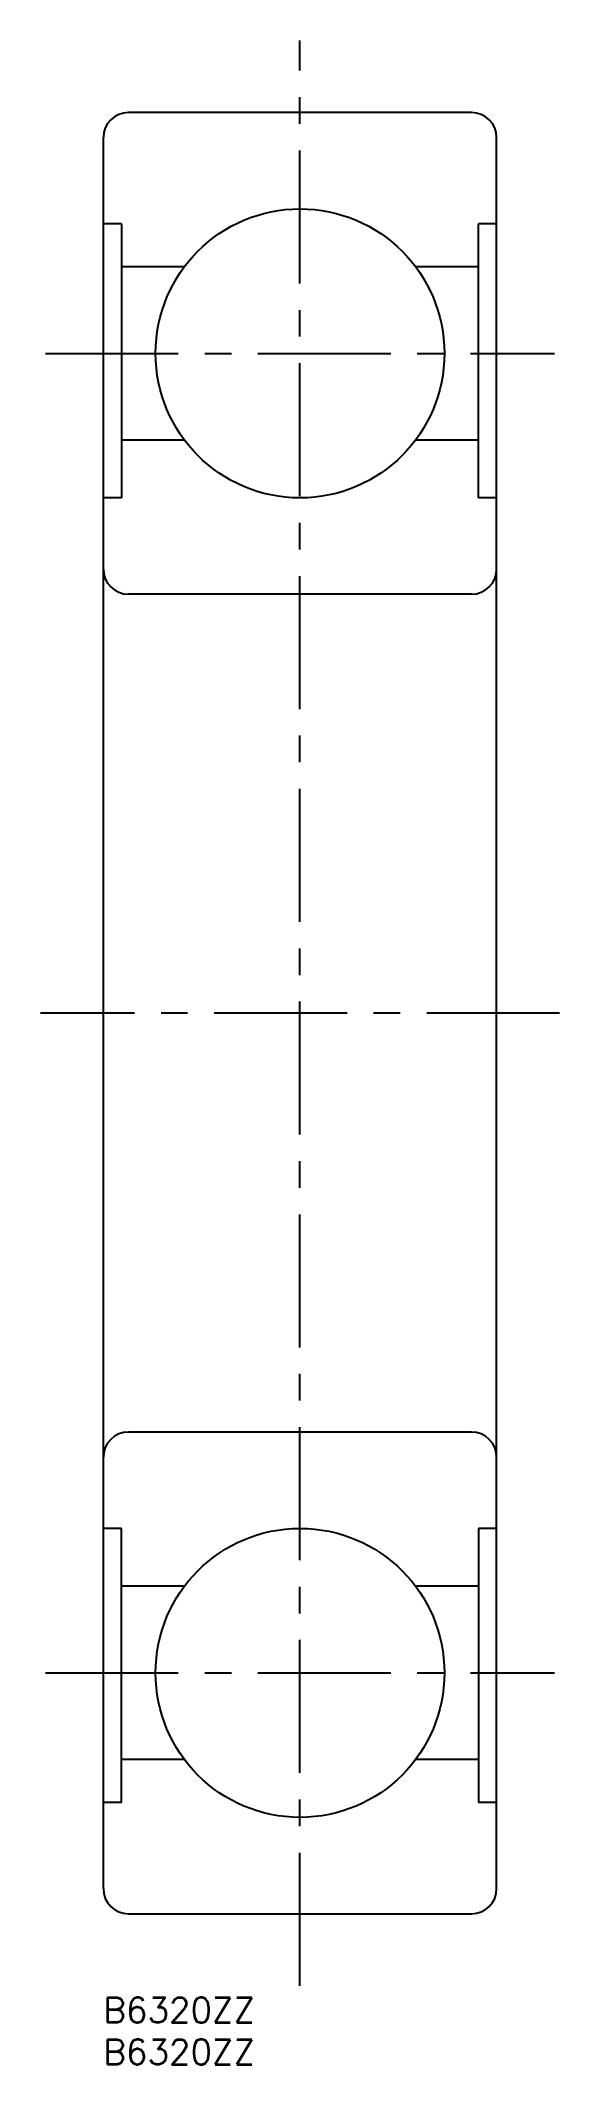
# Model space of a CAD drawing. Extents: x -8 to 55, y -8 to 234.
import ezdxf

# ---------------------------------------------------------------- set-up
doc = ezdxf.new("R2010")
doc.units = 0
doc.header["$LTSCALE"] = 0.5
doc.linetypes.add('CENTER', pattern=[50.8, 31.75, -6.35, 6.35, -6.35])
for name, color, linetype in [('MSM_CENTER', 1, 'CENTER'), ('MSM_CONTINUOUS', 7, 'CONTINUOUS'), ('MSM_PART_NUMBER', 7, 'CONTINUOUS')]:
    doc.layers.add(name, color=color, linetype=linetype)
doc.styles.get("Standard").update_dxf_attribs({"font": 'txt.shx', "height": 3, "bigfont": 'bigfont.shx'})

msp = doc.modelspace()

# ---------------------------------------------------------------- linework, layer by layer
at = {"layer": 'MSM_CENTER'}
for p, q in [((23.5, 1.4), (23.5, 233.6)), ((-6.93, 196.25), (53.93, 196.25)), ((54.52, 117.5), (-7.52, 117.5)), ((-6.93, 38.75), (53.93, 38.75))]:
    msp.add_line(p, q, dxfattribs=at)
at = {"layer": 'MSM_CONTINUOUS'}
for p, q in [((44, 225), (3, 225)), ((0, 13), (0, 222)), ((47, 13), (47, 222)), ((2.16, 211.71), (0, 211.71)), ((2.16, 211.71), (2.16, 179)), ((47, 211.71), (44.84, 211.71)), ((44.84, 179), (44.84, 211.71)), ((9.7, 206.6), (2.16, 206.6)), ((44.84, 206.6), (37.3, 206.6)), ((9.7, 185.9), (2.16, 185.9)), ((44.84, 185.9), (37.3, 185.9)), ((2.16, 179), (0, 179)), ((47, 179), (44.84, 179)), ((44, 167.5), (3, 167.5)), ((44, 67.5), (3, 67.5)), ((2.16, 56), (0, 56)), ((2.16, 23.29), (2.16, 56)), ((47, 56), (44.84, 56)), ((44.84, 56), (44.84, 23.29)), ((9.7, 49.1), (2.16, 49.1)), ((44.84, 49.1), (37.3, 49.1)), ((9.7, 28.4), (2.16, 28.4)), ((44.84, 28.4), (37.3, 28.4)), ((2.16, 23.29), (0, 23.29)), ((47, 23.29), (44.84, 23.29)), ((3, 10), (44, 10))]:
    msp.add_line(p, q, dxfattribs=at)
for centre in [(23.5, 196.25), (23.5, 38.75)]:
    msp.add_circle(centre, 17.25, dxfattribs=at)
for centre, start, end in [((3, 222), 90, 180), ((44, 222), 0, 90), ((3, 170.5), 180, 270), ((44, 170.5), 270, 0), ((3, 64.5), 90, 180), ((44, 64.5), 0, 90), ((3, 13), 180, 270), ((44, 13), 270, 0)]:
    msp.add_arc(centre, 3, start, end, dxfattribs=at)

# ---------------------------------------------------------------- texts
at = {"layer": 'MSM_PART_NUMBER'}
for p in [(0, -3), (0, -8)]:
    msp.add_text('B6320ZZ', height=3, dxfattribs=at).set_placement(p)

doc.saveas('drawing.dxf')
